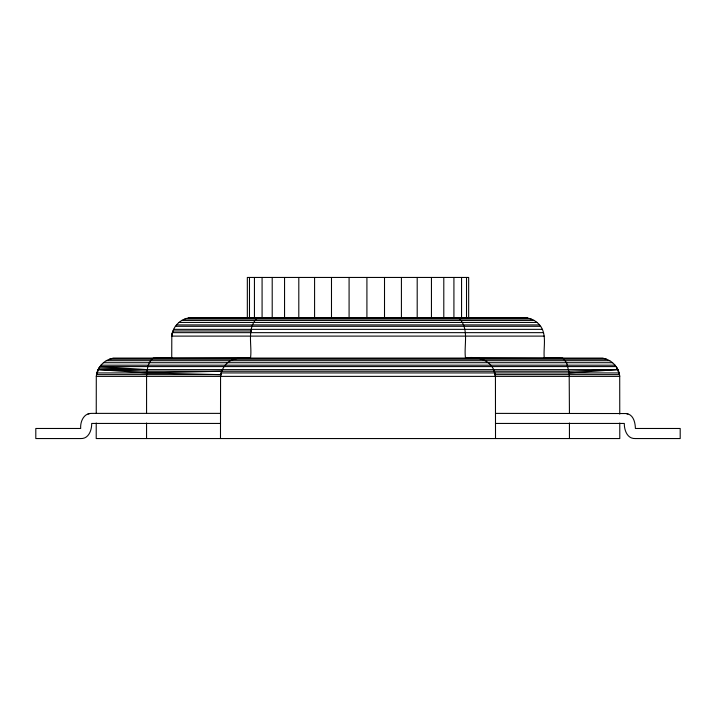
<?xml version="1.0" encoding="UTF-8"?>
<svg xmlns="http://www.w3.org/2000/svg" width="716" height="716" viewBox="0 0 716 716"><rect width="100%" height="100%" fill="white"/><g stroke="black" fill="none" stroke-linecap="round" stroke-linejoin="round"><path stroke-width="1.07" d="M96.23 423.004L96.213 438.55L619.788 438.55L619.77 423.004M96.248 413.016L96.293 376.383C96.937 367.514 104.106 359.79 112.851 358.304L603.149 358.304C611.894 359.79 619.063 367.514 619.707 376.383L619.761 414.125M146.556 438.55L146.565 423.004M146.565 413.016L146.583 376.383C147.084 370.074 147.568 362.35 153.072 358.304L171.733 358L171.804 336.108C172.466 327.248 179.618 319.506 188.371 318.029L249.481 317.725L249.481 277.45M220.483 438.55L220.564 376.383C220.904 372.284 222.613 368.373 225.2 365.196C231.205 357.454 241.668 357.633 250.502 358C252.345 345.73 246.304 327.633 257.402 318.029L349.086 317.725L349.086 277.45M250.788 332.654L251.289 329.351M220.564 376.383L221.172 372.929L619.098 372.929L619.707 376.383L96.293 376.383M172.037 334.363L172.941 330.971L251.012 330.971M99.855 366.583L147.299 369.626L98.906 368.069L96.517 374.638L220.796 374.638L221.7 371.246L146.825 372.929L96.902 372.929L99.855 366.583L616.145 366.583L619.098 372.929M220.555 413.374L91.684 413.383C83.548 413.043 80.12 422.01 80.693 428.472L35.8 428.481L35.8 438.55L80.604 438.55C88.981 439.024 91.845 429.627 91.684 423.442L220.555 423.442M88.068 414.018L89.849 413.535M468.667 317.725L468.667 277.45L247.333 277.45L247.333 317.725L524.13 317.725C530.019 317.77 535.747 320.437 539.56 324.921C547.409 334.095 543.149 347.153 544.267 358L562.928 358.304L566.625 362.708L569.175 372.929L617.899 369.626L98.101 369.626L146.825 372.929L220.796 374.638M617.899 369.626L568.969 371.246L147.031 371.246L98.101 369.626M524.13 317.725L468.855 317.94M153.072 358.304L250.502 358M349.086 317.725L188.371 318.029L254.44 317.725L254.44 277.45M184.979 318.942L531.021 318.942M181.801 320.419L534.208 320.419M178.919 322.433L537.081 322.433M176.44 324.921L539.56 324.921M175.366 326.308L540.634 326.308M173.612 329.351L542.388 329.351M543.587 332.654L172.413 332.654L171.804 336.108L544.196 336.108M112.851 358.304L603.149 358.304M109.459 359.217L606.542 359.217M106.281 360.694L609.719 360.694M103.408 362.708L612.592 362.708M100.92 365.196L615.08 365.196M431.444 277.45L431.444 317.725L458.598 318.029C469.714 327.597 463.673 345.685 465.498 358C478.136 355.789 492.912 360.721 495.203 374.638L619.483 374.638L617.094 368.069M495.445 423.442L624.316 423.451C624.155 429.627 627.019 439.024 635.396 438.55L680.2 438.55L680.2 428.481L635.396 428.481C635.253 422.914 633.651 414.34 626.151 413.535L495.499 413.392M431.444 317.725L527.629 318.029L188.371 318.029L272.205 317.725L272.205 277.45M465.498 358L562.928 358.304M626.151 413.535L627.932 414.018M493.628 369.626L495.436 376.383L495.517 438.55M495.203 374.638L495.436 376.383M569.175 372.929L569.435 413.016M569.435 423.004L569.444 438.55M466.519 277.45L466.519 317.725M461.56 277.45L461.56 317.725M453.917 277.45L453.917 317.725M443.795 277.45L443.795 317.725M417.195 277.45L417.195 317.725M401.416 277.45L401.416 317.725M384.51 277.45L384.51 317.725L458.598 318.029L366.914 317.725L366.914 277.45M331.49 277.45L331.49 317.725M314.584 277.45L314.584 317.725L188.371 318.029L298.805 317.725L298.805 277.45M284.556 277.45L284.556 317.725M262.083 277.45L262.083 317.725"/></g></svg>
